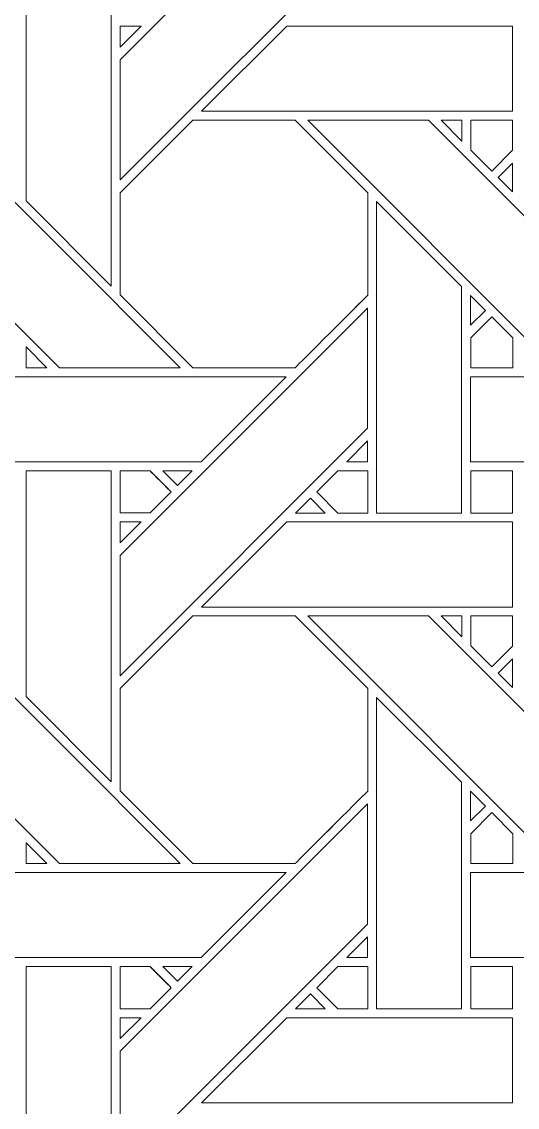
# Model space of a CAD drawing. Header units: inches. Extents: x 3.4 to 21.4, y 0.1 to 18.1.
# Drawn here: x 18.124 to 19.073, y 8.866 to 10.943 of the extents above; entities that cross this region are included whole.
import ezdxf

# ---------------------------------------------------------------- set-up
doc = ezdxf.new("R2010")
doc.units = ezdxf.units.IN
doc.header["$MEASUREMENT"] = 0
doc.layers.add('Design', color=7, linetype='Continuous', lineweight=0)

msp = doc.modelspace()

# ---------------------------------------------------------------- linework, layer by layer
at = {"layer": 'Design'}
for points, knots in [([(3.3829, 18.0948), (3.3829, 18.0948), (3.3829, 0.0948), (3.3829, 0.0948), (3.3829, 0.0948), (21.3829, 0.0948), (21.3829, 0.0948), (21.3829, 0.0948), (21.3829, 18.0948), (21.3829, 18.0948), (21.3829, 18.0948), (3.3829, 18.0948), (3.3829, 18.0948)], [0, 0, 0, 0, 1, 1, 1, 2, 2, 2, 3, 3, 3, 4, 4, 4, 4]), ([(4.2402, 17.2374), (4.2402, 17.2374), (4.2402, 0.9521), (4.2402, 0.9521), (4.2402, 0.9521), (20.5255, 0.9521), (20.5255, 0.9521), (20.5255, 0.9521), (20.5255, 17.2374), (20.5255, 17.2374), (20.5255, 17.2374), (4.2402, 17.2374), (4.2402, 17.2374)], [0, 0, 0, 0, 1, 1, 1, 2, 2, 2, 3, 3, 3, 4, 4, 4, 4]), ([(18.7864, 11.1141), (18.7864, 11.1141), (18.3128, 10.6404), (18.3128, 10.6404), (18.3128, 10.6404), (18.3128, 10.8705), (18.3128, 10.8705), (18.3128, 10.8705), (18.7864, 11.3441), (18.7864, 11.3441), (18.7864, 11.3441), (18.7864, 11.1141), (18.7864, 11.1141)], [0, 0, 0, 0, 1, 1, 1, 2, 2, 2, 3, 3, 3, 4, 4, 4, 4]), ([(18.1327, 10.6004), (18.1327, 10.6004), (18.1327, 11.0326), (18.1327, 11.0326), (18.1327, 11.0326), (18.2956, 11.0326), (18.2956, 11.0326), (18.2956, 11.0326), (18.2956, 10.4375), (18.2956, 10.4375), (18.2956, 10.4375), (18.1327, 10.6004), (18.1327, 10.6004)], [0, 0, 0, 0, 1, 1, 1, 2, 2, 2, 3, 3, 3, 4, 4, 4, 4]), ([(18.3526, 10.9347), (18.3526, 10.9347), (18.3128, 10.8949), (18.3128, 10.8949), (18.3128, 10.8949), (18.3128, 10.9347), (18.3128, 10.9347), (18.3128, 10.9347), (18.3526, 10.9347), (18.3526, 10.9347)], [0, 0, 0, 0, 1, 1, 1, 2, 2, 2, 3, 3, 3, 3]), ([(19.0639, 10.9347), (19.0639, 10.9347), (19.0639, 10.7719), (19.0639, 10.7719), (19.0639, 10.7719), (18.4686, 10.7719), (18.4686, 10.7719), (18.4686, 10.7719), (18.6314, 10.9347), (18.6314, 10.9347), (18.6314, 10.9347), (19.0639, 10.9347), (19.0639, 10.9347)], [0, 0, 0, 0, 1, 1, 1, 2, 2, 2, 3, 3, 3, 4, 4, 4, 4]), ([(18.1968, 10.2811), (18.1968, 10.2811), (17.7232, 10.7548), (17.7232, 10.7548), (17.7232, 10.7548), (17.9541, 10.7548), (17.9541, 10.7548), (17.9541, 10.7548), (18.4278, 10.2811), (18.4278, 10.2811), (18.4278, 10.2811), (18.1968, 10.2811), (18.1968, 10.2811)], [0, 0, 0, 0, 1, 1, 1, 2, 2, 2, 3, 3, 3, 4, 4, 4, 4]), ([(18.4515, 10.7548), (18.4515, 10.7548), (18.6477, 10.7548), (18.6477, 10.7548), (18.6477, 10.7548), (18.7865, 10.6161), (18.7865, 10.6161), (18.7865, 10.6161), (18.7865, 10.4199), (18.7865, 10.4199), (18.7687, 10.4019), (18.6567, 10.2902), (18.6478, 10.2812), (18.6478, 10.2812), (18.452, 10.2812), (18.452, 10.2812), (18.452, 10.2812), (18.3128, 10.4204), (18.3128, 10.4204), (18.3128, 10.4204), (18.3128, 10.6161), (18.3128, 10.6161), (18.3128, 10.6161), (18.4515, 10.7548), (18.4515, 10.7548)], [0, 0, 0, 0, 1, 1, 1, 2, 2, 2, 3, 3, 3, 4, 4, 4, 5, 5, 5, 6, 6, 6, 7, 7, 7, 8, 8, 8, 8]), ([(18.7865, 10.4199), (18.7687, 10.402), (18.6568, 10.2902), (18.6478, 10.2812), (18.6478, 10.2812), (18.452, 10.2812), (18.452, 10.2812), (18.452, 10.2812), (18.3128, 10.4204), (18.3128, 10.4204), (18.3128, 10.4204), (18.3128, 10.6161), (18.3128, 10.6161), (18.3128, 10.6161), (18.4515, 10.7548), (18.4515, 10.7548), (18.4515, 10.7548), (18.6477, 10.7548), (18.6477, 10.7548), (18.6477, 10.7548), (18.7865, 10.6161), (18.7865, 10.6161), (18.7865, 10.6161), (18.7865, 10.4199), (18.7865, 10.4199)], [0, 0, 0, 0, 1, 1, 1, 2, 2, 2, 3, 3, 3, 4, 4, 4, 5, 5, 5, 6, 6, 6, 7, 7, 7, 8, 8, 8, 8]), ([(19.1455, 10.2811), (19.1455, 10.2811), (18.6719, 10.7548), (18.6719, 10.7548), (18.6719, 10.7548), (18.9029, 10.7548), (18.9029, 10.7548), (18.9029, 10.7548), (19.3765, 10.2811), (19.3765, 10.2811), (19.3765, 10.2811), (19.1455, 10.2811), (19.1455, 10.2811)], [0, 0, 0, 0, 1, 1, 1, 2, 2, 2, 3, 3, 3, 4, 4, 4, 4]), ([(18.9664, 10.7548), (18.9664, 10.7548), (18.9664, 10.715), (18.9664, 10.715), (18.9664, 10.715), (18.927, 10.7548), (18.927, 10.7548), (18.927, 10.7548), (18.9664, 10.7548), (18.9664, 10.7548)], [0, 0, 0, 0, 1, 1, 1, 2, 2, 2, 3, 3, 3, 3]), ([(19.0639, 10.7548), (19.0639, 10.7548), (19.0639, 10.6972), (19.0639, 10.6972), (19.0639, 10.6972), (19.024, 10.6573), (19.024, 10.6573), (19.024, 10.6573), (18.9837, 10.6976), (18.9837, 10.6976), (18.9837, 10.6976), (18.9837, 10.7548), (18.9837, 10.7548), (18.9837, 10.7548), (19.0639, 10.7548), (19.0639, 10.7548)], [0, 0, 0, 0, 1, 1, 1, 2, 2, 2, 3, 3, 3, 4, 4, 4, 5, 5, 5, 5]), ([(19.024, 10.6573), (19.024, 10.6573), (18.9837, 10.6976), (18.9837, 10.6976), (18.9837, 10.6976), (18.9837, 10.7548), (18.9837, 10.7548), (18.9837, 10.7548), (19.0639, 10.7548), (19.0639, 10.7548), (19.0639, 10.7548), (19.0639, 10.6972), (19.0639, 10.6972), (19.0639, 10.6972), (19.024, 10.6573), (19.024, 10.6573)], [0, 0, 0, 0, 1, 1, 1, 2, 2, 2, 3, 3, 3, 4, 4, 4, 5, 5, 5, 5]), ([(19.0639, 10.6729), (19.0639, 10.6729), (19.0639, 10.6178), (19.0639, 10.6178), (19.0639, 10.6178), (19.0361, 10.6452), (19.0361, 10.6452), (19.0361, 10.6452), (19.0639, 10.6729), (19.0639, 10.6729)], [0, 0, 0, 0, 1, 1, 1, 2, 2, 2, 3, 3, 3, 3]), ([(18.8036, 10.0031), (18.8036, 10.0031), (18.8036, 10.599), (18.8036, 10.599), (18.8036, 10.599), (18.9663, 10.4368), (18.9663, 10.4368), (18.9663, 10.4368), (18.9663, 10.0031), (18.9663, 10.0031), (18.9663, 10.0031), (18.8036, 10.0031), (18.8036, 10.0031)], [0, 0, 0, 0, 1, 1, 1, 2, 2, 2, 3, 3, 3, 4, 4, 4, 4]), ([(18.9836, 10.3626), (18.9836, 10.3626), (18.9836, 10.4193), (18.9836, 10.4193), (18.9836, 10.4193), (19.0118, 10.3908), (19.0118, 10.3908), (19.0118, 10.3908), (18.9836, 10.3626), (18.9836, 10.3626)], [0, 0, 0, 0, 1, 1, 1, 2, 2, 2, 3, 3, 3, 3]), ([(18.7864, 10.1654), (18.7864, 10.1654), (18.3128, 9.6917), (18.3128, 9.6917), (18.3128, 9.6917), (18.3128, 9.9218), (18.3128, 9.9218), (18.3128, 9.9218), (18.7864, 10.3954), (18.7864, 10.3954), (18.7864, 10.3954), (18.7864, 10.1654), (18.7864, 10.1654)], [0, 0, 0, 0, 1, 1, 1, 2, 2, 2, 3, 3, 3, 4, 4, 4, 4]), ([(18.9837, 10.2809), (18.9837, 10.2809), (18.9837, 10.3382), (18.9837, 10.3382), (18.9837, 10.3382), (19.024, 10.3785), (19.024, 10.3785), (19.024, 10.3785), (19.0643, 10.3382), (19.0643, 10.3382), (19.0643, 10.3382), (19.0643, 10.2809), (19.0643, 10.2809), (19.0643, 10.2809), (18.9837, 10.2809), (18.9837, 10.2809)], [0, 0, 0, 0, 1, 1, 1, 2, 2, 2, 3, 3, 3, 4, 4, 4, 5, 5, 5, 5]), ([(19.024, 10.3785), (19.024, 10.3785), (19.0643, 10.3382), (19.0643, 10.3382), (19.0643, 10.3382), (19.0643, 10.2809), (19.0643, 10.2809), (19.0643, 10.2809), (18.9837, 10.2809), (18.9837, 10.2809), (18.9837, 10.2809), (18.9837, 10.3382), (18.9837, 10.3382), (18.9837, 10.3382), (19.024, 10.3785), (19.024, 10.3785)], [0, 0, 0, 0, 1, 1, 1, 2, 2, 2, 3, 3, 3, 4, 4, 4, 5, 5, 5, 5]), ([(18.1328, 10.2811), (18.1328, 10.2811), (18.1328, 10.3209), (18.1328, 10.3209), (18.1328, 10.3209), (18.1725, 10.2811), (18.1725, 10.2811), (18.1725, 10.2811), (18.1328, 10.2811), (18.1328, 10.2811)], [0, 0, 0, 0, 1, 1, 1, 2, 2, 2, 3, 3, 3, 3]), ([(18.4679, 10.1012), (18.4679, 10.1012), (18.0349, 10.1012), (18.0349, 10.1012), (18.0349, 10.1012), (18.0349, 10.2639), (18.0349, 10.2639), (18.0349, 10.2639), (18.6306, 10.2639), (18.6306, 10.2639), (18.6306, 10.2639), (18.4679, 10.1012), (18.4679, 10.1012)], [0, 0, 0, 0, 1, 1, 1, 2, 2, 2, 3, 3, 3, 4, 4, 4, 4]), ([(19.4166, 10.1012), (19.4166, 10.1012), (18.9836, 10.1012), (18.9836, 10.1012), (18.9836, 10.1012), (18.9836, 10.2639), (18.9836, 10.2639), (18.9836, 10.2639), (19.5793, 10.2639), (19.5793, 10.2639), (19.5793, 10.2639), (19.4166, 10.1012), (19.4166, 10.1012)], [0, 0, 0, 0, 1, 1, 1, 2, 2, 2, 3, 3, 3, 4, 4, 4, 4]), ([(18.7864, 10.141), (18.7864, 10.141), (18.7864, 10.1012), (18.7864, 10.1012), (18.7864, 10.1012), (18.7467, 10.1012), (18.7467, 10.1012), (18.7467, 10.1012), (18.7864, 10.141), (18.7864, 10.141)], [0, 0, 0, 0, 1, 1, 1, 2, 2, 2, 3, 3, 3, 3]), ([(18.1327, 9.6517), (18.1327, 9.6517), (18.1327, 10.0839), (18.1327, 10.0839), (18.1327, 10.0839), (18.2956, 10.0839), (18.2956, 10.0839), (18.2956, 10.0839), (18.2956, 9.4888), (18.2956, 9.4888), (18.2956, 9.4888), (18.1327, 9.6517), (18.1327, 9.6517)], [0, 0, 0, 0, 1, 1, 1, 2, 2, 2, 3, 3, 3, 4, 4, 4, 4]), ([(18.3699, 10.0839), (18.375, 10.0788), (18.4058, 10.048), (18.4102, 10.0436), (18.4102, 10.0436), (18.3698, 10.0032), (18.3698, 10.0032), (18.3698, 10.0032), (18.3128, 10.0032), (18.3128, 10.0032), (18.3128, 10.0032), (18.3128, 10.0839), (18.3128, 10.0839), (18.3128, 10.0839), (18.3699, 10.0839), (18.3699, 10.0839)], [0, 0, 0, 0, 1, 1, 1, 2, 2, 2, 3, 3, 3, 4, 4, 4, 5, 5, 5, 5]), ([(18.4102, 10.0436), (18.4102, 10.0436), (18.3698, 10.0032), (18.3698, 10.0032), (18.3698, 10.0032), (18.3128, 10.0032), (18.3128, 10.0032), (18.3128, 10.0032), (18.3128, 10.0839), (18.3128, 10.0839), (18.3128, 10.0839), (18.3699, 10.0839), (18.3699, 10.0839), (18.3752, 10.0786), (18.406, 10.0477), (18.4102, 10.0436)], [0, 0, 0, 0, 1, 1, 1, 2, 2, 2, 3, 3, 3, 4, 4, 4, 5, 5, 5, 5]), ([(18.3942, 10.0839), (18.3942, 10.0839), (18.4507, 10.0839), (18.4507, 10.0839), (18.4507, 10.0839), (18.4224, 10.0557), (18.4224, 10.0557), (18.4224, 10.0557), (18.3942, 10.0839), (18.3942, 10.0839)], [0, 0, 0, 0, 1, 1, 1, 2, 2, 2, 3, 3, 3, 3]), ([(18.7865, 10.084), (18.7865, 10.084), (18.7865, 10.0031), (18.7865, 10.0031), (18.7865, 10.0031), (18.7294, 10.0031), (18.7294, 10.0031), (18.7294, 10.0031), (18.689, 10.0435), (18.689, 10.0435), (18.689, 10.0435), (18.7294, 10.084), (18.7294, 10.084), (18.7294, 10.084), (18.7865, 10.084), (18.7865, 10.084)], [0, 0, 0, 0, 1, 1, 1, 2, 2, 2, 3, 3, 3, 4, 4, 4, 5, 5, 5, 5]), ([(18.7865, 10.0031), (18.7865, 10.0031), (18.7294, 10.0031), (18.7294, 10.0031), (18.7294, 10.0031), (18.689, 10.0435), (18.689, 10.0435), (18.689, 10.0435), (18.7294, 10.084), (18.7294, 10.084), (18.7294, 10.084), (18.7865, 10.084), (18.7865, 10.084), (18.7865, 10.084), (18.7865, 10.0031), (18.7865, 10.0031)], [0, 0, 0, 0, 1, 1, 1, 2, 2, 2, 3, 3, 3, 4, 4, 4, 5, 5, 5, 5]), ([(18.9837, 10.0839), (18.9837, 10.0839), (19.0639, 10.0839), (19.0639, 10.0839), (19.0639, 10.0839), (19.0639, 10.0031), (19.0639, 10.0031), (19.0639, 10.0031), (18.9837, 10.0031), (18.9837, 10.0031), (18.9837, 10.0031), (18.9837, 10.0839), (18.9837, 10.0839)], [0, 0, 0, 0, 1, 1, 1, 2, 2, 2, 3, 3, 3, 4, 4, 4, 4]), ([(18.9837, 10.0031), (18.9837, 10.0031), (18.9837, 10.0839), (18.9837, 10.0839), (18.9837, 10.0839), (19.0639, 10.0839), (19.0639, 10.0839), (19.0639, 10.0839), (19.0639, 10.0031), (19.0639, 10.0031), (19.0639, 10.0031), (18.9837, 10.0031), (18.9837, 10.0031)], [0, 0, 0, 0, 1, 1, 1, 2, 2, 2, 3, 3, 3, 4, 4, 4, 4]), ([(18.6768, 10.0314), (18.6768, 10.0314), (18.7051, 10.0031), (18.7051, 10.0031), (18.7051, 10.0031), (18.6486, 10.0031), (18.6486, 10.0031), (18.6486, 10.0031), (18.6768, 10.0314), (18.6768, 10.0314)], [0, 0, 0, 0, 1, 1, 1, 2, 2, 2, 3, 3, 3, 3]), ([(18.3526, 9.986), (18.3526, 9.986), (18.3128, 9.9462), (18.3128, 9.9462), (18.3128, 9.9462), (18.3128, 9.986), (18.3128, 9.986), (18.3128, 9.986), (18.3526, 9.986), (18.3526, 9.986)], [0, 0, 0, 0, 1, 1, 1, 2, 2, 2, 3, 3, 3, 3]), ([(19.0639, 9.986), (19.0639, 9.986), (19.0639, 9.8232), (19.0639, 9.8232), (19.0639, 9.8232), (18.4686, 9.8232), (18.4686, 9.8232), (18.4686, 9.8232), (18.6314, 9.986), (18.6314, 9.986), (18.6314, 9.986), (19.0639, 9.986), (19.0639, 9.986)], [0, 0, 0, 0, 1, 1, 1, 2, 2, 2, 3, 3, 3, 4, 4, 4, 4]), ([(18.1968, 9.3324), (18.1968, 9.3324), (17.7232, 9.8061), (17.7232, 9.8061), (17.7232, 9.8061), (17.9541, 9.8061), (17.9541, 9.8061), (17.9541, 9.8061), (18.4278, 9.3324), (18.4278, 9.3324), (18.4278, 9.3324), (18.1968, 9.3324), (18.1968, 9.3324)], [0, 0, 0, 0, 1, 1, 1, 2, 2, 2, 3, 3, 3, 4, 4, 4, 4]), ([(18.4515, 9.8061), (18.4515, 9.8061), (18.6477, 9.8061), (18.6477, 9.8061), (18.6477, 9.8061), (18.7865, 9.6673), (18.7865, 9.6673), (18.7865, 9.6673), (18.7865, 9.4711), (18.7865, 9.4711), (18.7687, 9.4532), (18.6567, 9.3414), (18.6478, 9.3324), (18.6478, 9.3324), (18.452, 9.3324), (18.452, 9.3324), (18.452, 9.3324), (18.3128, 9.4717), (18.3128, 9.4717), (18.3128, 9.4717), (18.3128, 9.6673), (18.3128, 9.6673), (18.3128, 9.6673), (18.4515, 9.8061), (18.4515, 9.8061)], [0, 0, 0, 0, 1, 1, 1, 2, 2, 2, 3, 3, 3, 4, 4, 4, 5, 5, 5, 6, 6, 6, 7, 7, 7, 8, 8, 8, 8]), ([(18.7865, 9.4711), (18.7687, 9.4532), (18.6568, 9.3415), (18.6478, 9.3324), (18.6478, 9.3324), (18.452, 9.3324), (18.452, 9.3324), (18.452, 9.3324), (18.3128, 9.4717), (18.3128, 9.4717), (18.3128, 9.4717), (18.3128, 9.6673), (18.3128, 9.6673), (18.3128, 9.6673), (18.4515, 9.8061), (18.4515, 9.8061), (18.4515, 9.8061), (18.6477, 9.8061), (18.6477, 9.8061), (18.6477, 9.8061), (18.7865, 9.6673), (18.7865, 9.6673), (18.7865, 9.6673), (18.7865, 9.4711), (18.7865, 9.4711)], [0, 0, 0, 0, 1, 1, 1, 2, 2, 2, 3, 3, 3, 4, 4, 4, 5, 5, 5, 6, 6, 6, 7, 7, 7, 8, 8, 8, 8]), ([(19.1455, 9.3324), (19.1455, 9.3324), (18.6719, 9.8061), (18.6719, 9.8061), (18.6719, 9.8061), (18.9029, 9.8061), (18.9029, 9.8061), (18.9029, 9.8061), (19.3765, 9.3324), (19.3765, 9.3324), (19.3765, 9.3324), (19.1455, 9.3324), (19.1455, 9.3324)], [0, 0, 0, 0, 1, 1, 1, 2, 2, 2, 3, 3, 3, 4, 4, 4, 4]), ([(18.9664, 9.8061), (18.9664, 9.8061), (18.9664, 9.7662), (18.9664, 9.7662), (18.9664, 9.7662), (18.927, 9.8061), (18.927, 9.8061), (18.927, 9.8061), (18.9664, 9.8061), (18.9664, 9.8061)], [0, 0, 0, 0, 1, 1, 1, 2, 2, 2, 3, 3, 3, 3]), ([(19.0639, 9.8061), (19.0639, 9.8061), (19.0639, 9.7485), (19.0639, 9.7485), (19.0639, 9.7485), (19.024, 9.7085), (19.024, 9.7085), (19.024, 9.7085), (18.9837, 9.7489), (18.9837, 9.7489), (18.9837, 9.7489), (18.9837, 9.8061), (18.9837, 9.8061), (18.9837, 9.8061), (19.0639, 9.8061), (19.0639, 9.8061)], [0, 0, 0, 0, 1, 1, 1, 2, 2, 2, 3, 3, 3, 4, 4, 4, 5, 5, 5, 5]), ([(19.024, 9.7085), (19.024, 9.7085), (18.9837, 9.7489), (18.9837, 9.7489), (18.9837, 9.7489), (18.9837, 9.8061), (18.9837, 9.8061), (18.9837, 9.8061), (19.0639, 9.8061), (19.0639, 9.8061), (19.0639, 9.8061), (19.0639, 9.7485), (19.0639, 9.7485), (19.0639, 9.7485), (19.024, 9.7085), (19.024, 9.7085)], [0, 0, 0, 0, 1, 1, 1, 2, 2, 2, 3, 3, 3, 4, 4, 4, 5, 5, 5, 5]), ([(19.0639, 9.7242), (19.0639, 9.7242), (19.0639, 9.6691), (19.0639, 9.6691), (19.0639, 9.6691), (19.0361, 9.6964), (19.0361, 9.6964), (19.0361, 9.6964), (19.0639, 9.7242), (19.0639, 9.7242)], [0, 0, 0, 0, 1, 1, 1, 2, 2, 2, 3, 3, 3, 3]), ([(18.8036, 9.0544), (18.8036, 9.0544), (18.8036, 9.6503), (18.8036, 9.6503), (18.8036, 9.6503), (18.9663, 9.4881), (18.9663, 9.4881), (18.9663, 9.4881), (18.9663, 9.0544), (18.9663, 9.0544), (18.9663, 9.0544), (18.8036, 9.0544), (18.8036, 9.0544)], [0, 0, 0, 0, 1, 1, 1, 2, 2, 2, 3, 3, 3, 4, 4, 4, 4]), ([(18.9836, 9.4138), (18.9836, 9.4138), (18.9836, 9.4706), (18.9836, 9.4706), (18.9836, 9.4706), (19.0118, 9.442), (19.0118, 9.442), (19.0118, 9.442), (18.9836, 9.4138), (18.9836, 9.4138)], [0, 0, 0, 0, 1, 1, 1, 2, 2, 2, 3, 3, 3, 3]), ([(18.7864, 9.2166), (18.7864, 9.2166), (18.3128, 8.743), (18.3128, 8.743), (18.3128, 8.743), (18.3128, 8.9731), (18.3128, 8.9731), (18.3128, 8.9731), (18.7864, 9.4467), (18.7864, 9.4467), (18.7864, 9.4467), (18.7864, 9.2166), (18.7864, 9.2166)], [0, 0, 0, 0, 1, 1, 1, 2, 2, 2, 3, 3, 3, 4, 4, 4, 4]), ([(18.9837, 9.3322), (18.9837, 9.3322), (18.9837, 9.3895), (18.9837, 9.3895), (18.9837, 9.3895), (19.024, 9.4298), (19.024, 9.4298), (19.024, 9.4298), (19.0643, 9.3895), (19.0643, 9.3895), (19.0643, 9.3895), (19.0643, 9.3322), (19.0643, 9.3322), (19.0643, 9.3322), (18.9837, 9.3322), (18.9837, 9.3322)], [0, 0, 0, 0, 1, 1, 1, 2, 2, 2, 3, 3, 3, 4, 4, 4, 5, 5, 5, 5]), ([(19.024, 9.4298), (19.024, 9.4298), (19.0643, 9.3895), (19.0643, 9.3895), (19.0643, 9.3895), (19.0643, 9.3322), (19.0643, 9.3322), (19.0643, 9.3322), (18.9837, 9.3322), (18.9837, 9.3322), (18.9837, 9.3322), (18.9837, 9.3895), (18.9837, 9.3895), (18.9837, 9.3895), (19.024, 9.4298), (19.024, 9.4298)], [0, 0, 0, 0, 1, 1, 1, 2, 2, 2, 3, 3, 3, 4, 4, 4, 5, 5, 5, 5]), ([(18.1328, 9.3324), (18.1328, 9.3324), (18.1328, 9.3722), (18.1328, 9.3722), (18.1328, 9.3722), (18.1725, 9.3324), (18.1725, 9.3324), (18.1725, 9.3324), (18.1328, 9.3324), (18.1328, 9.3324)], [0, 0, 0, 0, 1, 1, 1, 2, 2, 2, 3, 3, 3, 3]), ([(18.4679, 9.1525), (18.4679, 9.1525), (18.0349, 9.1525), (18.0349, 9.1525), (18.0349, 9.1525), (18.0349, 9.3152), (18.0349, 9.3152), (18.0349, 9.3152), (18.6306, 9.3152), (18.6306, 9.3152), (18.6306, 9.3152), (18.4679, 9.1525), (18.4679, 9.1525)], [0, 0, 0, 0, 1, 1, 1, 2, 2, 2, 3, 3, 3, 4, 4, 4, 4]), ([(19.4166, 9.1525), (19.4166, 9.1525), (18.9836, 9.1525), (18.9836, 9.1525), (18.9836, 9.1525), (18.9836, 9.3152), (18.9836, 9.3152), (18.9836, 9.3152), (19.5793, 9.3152), (19.5793, 9.3152), (19.5793, 9.3152), (19.4166, 9.1525), (19.4166, 9.1525)], [0, 0, 0, 0, 1, 1, 1, 2, 2, 2, 3, 3, 3, 4, 4, 4, 4]), ([(18.7864, 9.1923), (18.7864, 9.1923), (18.7864, 9.1525), (18.7864, 9.1525), (18.7864, 9.1525), (18.7467, 9.1525), (18.7467, 9.1525), (18.7467, 9.1525), (18.7864, 9.1923), (18.7864, 9.1923)], [0, 0, 0, 0, 1, 1, 1, 2, 2, 2, 3, 3, 3, 3]), ([(18.1327, 8.703), (18.1327, 8.703), (18.1327, 9.1352), (18.1327, 9.1352), (18.1327, 9.1352), (18.2956, 9.1352), (18.2956, 9.1352), (18.2956, 9.1352), (18.2956, 8.5401), (18.2956, 8.5401), (18.2956, 8.5401), (18.1327, 8.703), (18.1327, 8.703)], [0, 0, 0, 0, 1, 1, 1, 2, 2, 2, 3, 3, 3, 4, 4, 4, 4]), ([(18.3699, 9.1352), (18.375, 9.1301), (18.4058, 9.0993), (18.4102, 9.0948), (18.4102, 9.0948), (18.3698, 9.0544), (18.3698, 9.0544), (18.3698, 9.0544), (18.3128, 9.0544), (18.3128, 9.0544), (18.3128, 9.0544), (18.3128, 9.1352), (18.3128, 9.1352), (18.3128, 9.1352), (18.3699, 9.1352), (18.3699, 9.1352)], [0, 0, 0, 0, 1, 1, 1, 2, 2, 2, 3, 3, 3, 4, 4, 4, 5, 5, 5, 5]), ([(18.4102, 9.0948), (18.4102, 9.0948), (18.3698, 9.0544), (18.3698, 9.0544), (18.3698, 9.0544), (18.3128, 9.0544), (18.3128, 9.0544), (18.3128, 9.0544), (18.3128, 9.1352), (18.3128, 9.1352), (18.3128, 9.1352), (18.3699, 9.1352), (18.3699, 9.1352), (18.3753, 9.1298), (18.4062, 9.0989), (18.4102, 9.0948)], [0, 0, 0, 0, 1, 1, 1, 2, 2, 2, 3, 3, 3, 4, 4, 4, 5, 5, 5, 5]), ([(18.3942, 9.1352), (18.3942, 9.1352), (18.4507, 9.1352), (18.4507, 9.1352), (18.4507, 9.1352), (18.4224, 9.107), (18.4224, 9.107), (18.4224, 9.107), (18.3942, 9.1352), (18.3942, 9.1352)], [0, 0, 0, 0, 1, 1, 1, 2, 2, 2, 3, 3, 3, 3]), ([(18.7865, 9.1352), (18.7865, 9.1352), (18.7865, 9.0544), (18.7865, 9.0544), (18.7865, 9.0544), (18.7294, 9.0544), (18.7294, 9.0544), (18.7294, 9.0544), (18.689, 9.0948), (18.689, 9.0948), (18.689, 9.0948), (18.7294, 9.1352), (18.7294, 9.1352), (18.7294, 9.1352), (18.7865, 9.1352), (18.7865, 9.1352)], [0, 0, 0, 0, 1, 1, 1, 2, 2, 2, 3, 3, 3, 4, 4, 4, 5, 5, 5, 5]), ([(18.7865, 9.0544), (18.7865, 9.0544), (18.7294, 9.0544), (18.7294, 9.0544), (18.7294, 9.0544), (18.689, 9.0948), (18.689, 9.0948), (18.689, 9.0948), (18.7294, 9.1352), (18.7294, 9.1352), (18.7294, 9.1352), (18.7865, 9.1352), (18.7865, 9.1352), (18.7865, 9.1352), (18.7865, 9.0544), (18.7865, 9.0544)], [0, 0, 0, 0, 1, 1, 1, 2, 2, 2, 3, 3, 3, 4, 4, 4, 5, 5, 5, 5]), ([(18.9837, 9.1352), (18.9837, 9.1352), (19.0639, 9.1352), (19.0639, 9.1352), (19.0639, 9.1352), (19.0639, 9.0544), (19.0639, 9.0544), (19.0639, 9.0544), (18.9837, 9.0544), (18.9837, 9.0544), (18.9837, 9.0544), (18.9837, 9.1352), (18.9837, 9.1352)], [0, 0, 0, 0, 1, 1, 1, 2, 2, 2, 3, 3, 3, 4, 4, 4, 4]), ([(18.9837, 9.0544), (18.9837, 9.0544), (18.9837, 9.1352), (18.9837, 9.1352), (18.9837, 9.1352), (19.0639, 9.1352), (19.0639, 9.1352), (19.0639, 9.1352), (19.0639, 9.0544), (19.0639, 9.0544), (19.0639, 9.0544), (18.9837, 9.0544), (18.9837, 9.0544)], [0, 0, 0, 0, 1, 1, 1, 2, 2, 2, 3, 3, 3, 4, 4, 4, 4]), ([(18.6768, 9.0827), (18.6768, 9.0827), (18.7051, 9.0544), (18.7051, 9.0544), (18.7051, 9.0544), (18.6486, 9.0544), (18.6486, 9.0544), (18.6486, 9.0544), (18.6768, 9.0827), (18.6768, 9.0827)], [0, 0, 0, 0, 1, 1, 1, 2, 2, 2, 3, 3, 3, 3]), ([(18.3526, 9.0373), (18.3526, 9.0373), (18.3128, 8.9975), (18.3128, 8.9975), (18.3128, 8.9975), (18.3128, 9.0373), (18.3128, 9.0373), (18.3128, 9.0373), (18.3526, 9.0373), (18.3526, 9.0373)], [0, 0, 0, 0, 1, 1, 1, 2, 2, 2, 3, 3, 3, 3]), ([(19.0639, 9.0373), (19.0639, 9.0373), (19.0639, 8.8745), (19.0639, 8.8745), (19.0639, 8.8745), (18.4686, 8.8745), (18.4686, 8.8745), (18.4686, 8.8745), (18.6314, 9.0373), (18.6314, 9.0373), (18.6314, 9.0373), (19.0639, 9.0373), (19.0639, 9.0373)], [0, 0, 0, 0, 1, 1, 1, 2, 2, 2, 3, 3, 3, 4, 4, 4, 4])]:
    msp.add_open_spline(points, degree=3, knots=knots, dxfattribs=at)

doc.saveas('drawing.dxf')
